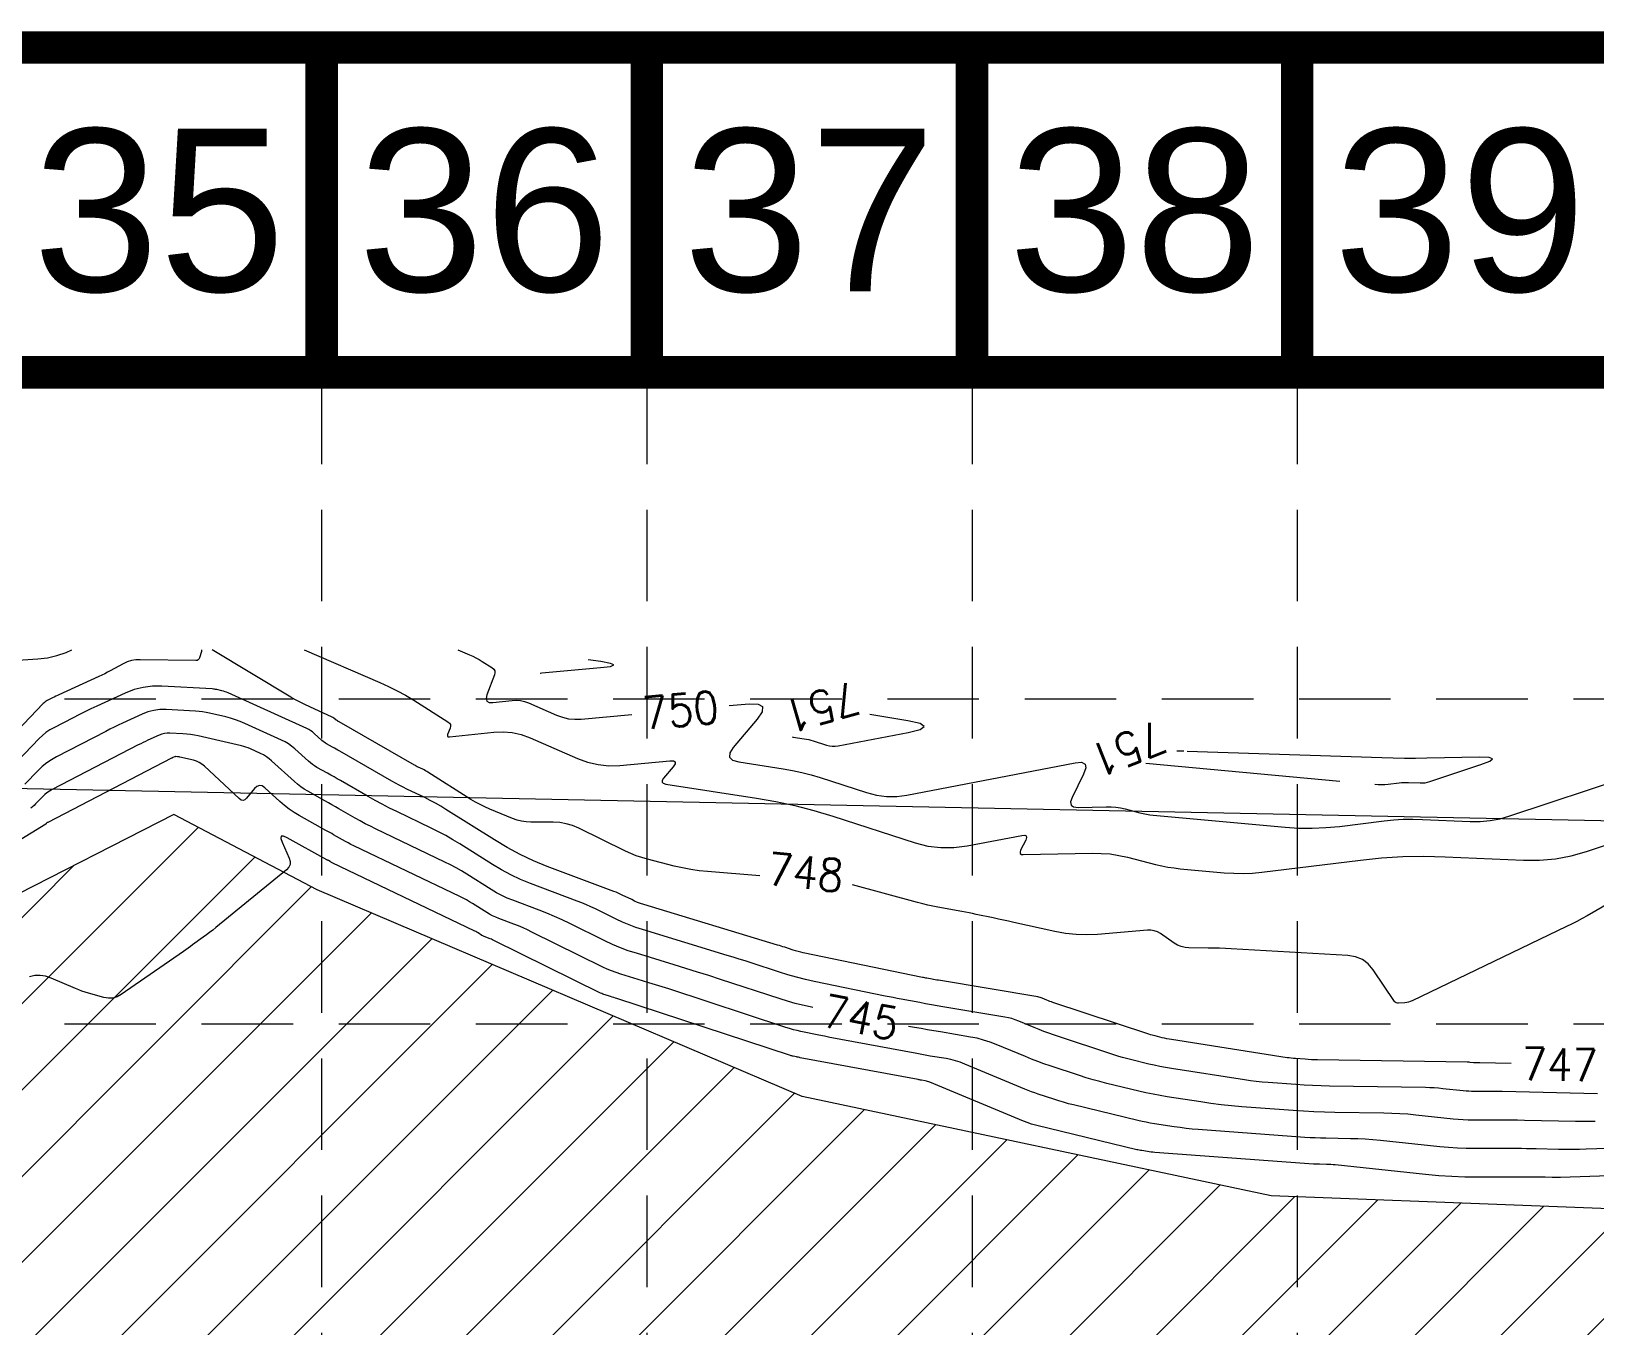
# Model space of a CAD drawing. Header units: feet. Extents: x 46644 to 49208, y 46045 to 47649.
# Drawn here: x 48050.1 to 48242.4, y 47489.6 to 47648.9 of the extents above; entities that cross this region are included whole.
import ezdxf
from ezdxf.enums import TextEntityAlignment as Align

# ---------------------------------------------------------------- set-up
doc = ezdxf.new("R2010")
doc.units = ezdxf.units.FT
doc.header["$MEASUREMENT"] = 0
doc.linetypes.add('DGN Style 3', pattern=[33.544038, 23.960027, -9.584011])
doc.linetypes.add('HIDDEN', pattern=[0.375, 0.25, -0.125])
doc.layers.add('BASE', color=7, linetype='Continuous')
doc.layers.add('GRID', color=254, linetype='HIDDEN')
for name, color, linetype, lineweight in [('EC', 35, 'Continuous', 0), ('Level 9', 1, 'Continuous', 0), ('WATER', 5, 'Continuous', 0)]:
    doc.layers.add(name, color=color, linetype=linetype, lineweight=lineweight)
doc.styles.get("Standard").update_dxf_attribs({"font": 'ARIAL.TTF'})
doc.styles.add('Style-STANDARD', font='STANDARD.shx')

msp = doc.modelspace()

# ---------------------------------------------------------------- hatches: boundary and pattern name
at = {"layer": 'WATER', "linetype": 'Continuous', "lineweight": 0}
h = msp.add_hatch(dxfattribs=at)
h.set_pattern_fill('ANSI31', color=5, scale=60, style=0)
h.paths.add_polyline_path([(48143.43, 47409.28), (48181.08, 47440.56), (48224.61, 47475.76), (48272.04, 47495.31), (48266.66, 47503.13), (48202.6, 47505.58), (48144.9, 47517.8), (48085.23, 47543.22), (48067.63, 47552.5), (48046.6, 47541.75), (48033.89, 47518.29), (48016.77, 47449.85), (48015.79, 47410.26), (48025.08, 47400.97), (48083.28, 47401.46), (48136.09, 47406.34)])

# ---------------------------------------------------------------- linework, layer by layer
at = {"layer": 'BASE', "const_width": 4}
for points in [[(46645.8, 46046.85), (49205.8, 46046.85), (49205.8, 47646.85), (46645.8, 47646.85)], [(46685.72, 46086.84), (49165.91, 46086.77), (49165.86, 47606.87), (46686.22, 47606.92)]]:
    msp.add_lwpolyline(points, close=True, dxfattribs=at)
for points in [[(48085.8, 47606.85), (48085.8, 47646.85)], [(48125.8, 47606.85), (48125.8, 47646.85)], [(48165.8, 47606.85), (48165.8, 47646.85)], [(48205.8, 47606.85), (48205.8, 47646.85)]]:
    msp.add_lwpolyline(points, dxfattribs=at)
at = {"layer": 'EC', "color": 35, "linetype": 'DGN Style 3', "lineweight": 0}
for p, q in [((48052.08, 47571.77), (48053.24, 47572.04)), ((48053.24, 47572.04), (48054.38, 47572.43)), ((48054.38, 47572.43), (48055.06, 47572.75)), ((48071.01, 47572.53), (48070.78, 47571.75)), ((48071.04, 47572.64), (48071.01, 47572.53)), ((48071.04, 47572.75), (48071.04, 47572.64)), ((48082.02, 47566.94), (48072.35, 47572.75)), ((48083.64, 47572.75), (48092.95, 47568.73)), ((48102.57, 47572.75), (48103.99, 47572.13)), ((48103.99, 47572.13), (48104.39, 47571.95)), ((48042.87, 47571.11), (48050.87, 47571.63)), ((48050.87, 47571.63), (48052.08, 47571.77)), ((48059.79, 47570.17), (48059.45, 47569.99)), ((48061.39, 47571.03), (48059.79, 47570.17)), ((48061.89, 47571.26), (48061.39, 47571.03)), ((48062.4, 47571.42), (48061.89, 47571.26)), ((48062.93, 47571.51), (48062.4, 47571.42)), ((48063.48, 47571.53), (48062.93, 47571.51)), ((48070.33, 47571.42), (48063.48, 47571.53)), ((48070.49, 47571.44), (48070.33, 47571.42)), ((48070.62, 47571.5), (48070.49, 47571.44)), ((48070.71, 47571.61), (48070.62, 47571.5)), ((48070.78, 47571.75), (48070.71, 47571.61)), ((48104.39, 47571.95), (48104.78, 47571.76)), ((48104.78, 47571.76), (48105.17, 47571.55)), ((48105.17, 47571.55), (48105.54, 47571.32)), ((48105.54, 47571.32), (48106.75, 47570.56)), ((48106.75, 47570.56), (48106.97, 47570.38)), ((48106.97, 47570.38), (48107.09, 47570.17)), ((48107.09, 47570.17), (48107.12, 47569.93)), ((48112.87, 47569.9), (48120.12, 47570.56)), ((48120.13, 47571.3), (48118.59, 47571.51)), ((48120.12, 47570.56), (48121.34, 47570.71)), ((48121.35, 47571.08), (48120.13, 47571.3)), ((48121.34, 47570.71), (48121.75, 47570.89)), ((48121.75, 47570.89), (48121.35, 47571.08)), ((48058.41, 47569.48), (48053.49, 47567.23)), ((48058.76, 47569.64), (48058.41, 47569.48)), ((48059.11, 47569.81), (48058.76, 47569.64)), ((48059.45, 47569.99), (48059.11, 47569.81)), ((48064.98, 47568.27), (48063.84, 47568.13)), ((48066.14, 47568.28), (48064.98, 47568.27)), ((48072.34, 47567.93), (48066.14, 47568.28)), ((48092.95, 47568.73), (48094.02, 47568.25)), ((48094.02, 47568.25), (48095.07, 47567.72)), ((48107.06, 47569.66), (48106.13, 47567.2)), ((48107.12, 47569.93), (48107.06, 47569.66)), ((48112.68, 47569.89), (48112.7, 47569.89)), ((48112.7, 47569.89), (48112.87, 47569.9)), ((48051.66, 47566.24), (48051.55, 47566.13)), ((48051.78, 47566.34), (48051.66, 47566.24)), ((48051.91, 47566.43), (48051.78, 47566.34)), ((48052.04, 47566.5), (48051.91, 47566.43)), ((48052.69, 47566.84), (48052.04, 47566.5)), ((48052.89, 47566.94), (48052.69, 47566.84)), ((48053.09, 47567.04), (48052.89, 47566.94)), ((48053.29, 47567.13), (48053.09, 47567.04)), ((48053.49, 47567.23), (48053.29, 47567.13)), ((48061.65, 47567.43), (48058.15, 47565.82)), ((48062.74, 47567.85), (48061.65, 47567.43)), ((48063.84, 47568.13), (48062.74, 47567.85)), ((48072.48, 47567.92), (48072.34, 47567.93)), ((48072.62, 47567.91), (48072.48, 47567.92)), ((48072.76, 47567.88), (48072.62, 47567.91)), ((48072.9, 47567.85), (48072.76, 47567.88)), ((48073.54, 47567.71), (48072.9, 47567.85)), ((48073.73, 47567.66), (48073.54, 47567.71)), ((48073.92, 47567.6), (48073.73, 47567.66)), ((48074.11, 47567.53), (48073.92, 47567.6)), ((48074.29, 47567.45), (48074.11, 47567.53)), ((48083.99, 47563.06), (48074.29, 47567.45)), ((48082.58, 47566.61), (48082.02, 47566.94)), ((48083.16, 47566.3), (48082.58, 47566.61)), ((48083.74, 47566.01), (48083.16, 47566.3)), ((48095.07, 47567.72), (48096.11, 47567.15)), ((48096.11, 47567.15), (48097.12, 47566.54)), ((48097.12, 47566.54), (48101.34, 47563.9)), ((48106.13, 47567.2), (48106.03, 47566.75)), ((48106.03, 47566.75), (48106.11, 47566.44)), ((48106.11, 47566.44), (48106.39, 47566.28)), ((48106.39, 47566.28), (48106.85, 47566.27)), ((48106.85, 47566.27), (48109.25, 47566.53)), ((48109.25, 47566.53), (48109.76, 47566.55)), ((48109.76, 47566.55), (48110.26, 47566.51)), ((48110.26, 47566.51), (48110.75, 47566.4)), ((48110.75, 47566.4), (48111.23, 47566.22)), ((48111.23, 47566.22), (48114.67, 47564.72)), ((48051.55, 47566.13), (48045.32, 47559.62)), ((48055.22, 47564.39), (48052.85, 47563.17)), ((48055.94, 47564.76), (48055.22, 47564.39)), ((48056.68, 47565.13), (48055.94, 47564.76)), ((48057.41, 47565.48), (48056.68, 47565.13)), ((48058.15, 47565.82), (48057.41, 47565.48)), ((48063.71, 47564.83), (48061.29, 47563.72)), ((48064.42, 47565.11), (48063.71, 47564.83)), ((48065.15, 47565.29), (48064.42, 47565.11)), ((48065.9, 47565.39), (48065.15, 47565.29)), ((48066.67, 47565.39), (48065.9, 47565.39)), ((48070.28, 47565.19), (48066.67, 47565.39)), ((48070.72, 47565.16), (48070.28, 47565.19)), ((48071.15, 47565.1), (48070.72, 47565.16)), ((48071.58, 47565.03), (48071.15, 47565.1)), ((48072.01, 47564.95), (48071.58, 47565.03)), ((48074, 47564.49), (48072.01, 47564.95)), ((48074.6, 47564.33), (48074, 47564.49)), ((48075.19, 47564.15), (48074.6, 47564.33)), ((48084.33, 47565.73), (48083.74, 47566.01)), ((48087.11, 47564.47), (48084.33, 47565.73)), ((48087.16, 47564.44), (48087.11, 47564.47)), ((48087.21, 47564.42), (48087.16, 47564.44)), ((48087.25, 47564.38), (48087.21, 47564.42)), ((48087.3, 47564.35), (48087.25, 47564.38)), ((48087.49, 47564.17), (48087.3, 47564.35)), ((48114.67, 47564.72), (48115.41, 47564.45)), ((48115.41, 47564.45), (48116.17, 47564.27)), ((48117.74, 47564.22), (48123.97, 47564.79)), ((48135.92, 47565.88), (48138.37, 47566.1)), ((48138.37, 47566.1), (48139.48, 47566.08)), ((48139.97, 47565.14), (48139.36, 47564.22)), ((48139.48, 47566.08), (48140.01, 47565.76)), ((48140.01, 47565.76), (48139.97, 47565.14)), ((48157.91, 47564.02), (48153.25, 47564.79)), ((48051.89, 47562.57), (48051.46, 47562.21)), ((48052.36, 47562.89), (48051.89, 47562.57)), ((48052.85, 47563.17), (48052.36, 47562.89)), ((48059.24, 47562.72), (48053.18, 47559.58)), ((48059.74, 47562.98), (48059.24, 47562.72)), ((48060.26, 47563.23), (48059.74, 47562.98)), ((48060.77, 47563.48), (48060.26, 47563.23)), ((48061.29, 47563.72), (48060.77, 47563.48)), ((48066.14, 47562.38), (48065.83, 47562.26)), ((48066.46, 47562.46), (48066.14, 47562.38)), ((48066.79, 47562.51), (48066.46, 47562.46)), ((48067.13, 47562.51), (48066.79, 47562.51)), ((48068.71, 47562.42), (48067.13, 47562.51)), ((48069.2, 47562.38), (48068.71, 47562.42)), ((48069.68, 47562.32), (48069.2, 47562.38)), ((48075.78, 47563.93), (48075.19, 47564.15)), ((48076.35, 47563.69), (48075.78, 47563.93)), ((48080.87, 47561.64), (48076.35, 47563.69)), ((48084.23, 47562.93), (48083.99, 47563.06)), ((48084.46, 47562.79), (48084.23, 47562.93)), ((48084.68, 47562.64), (48084.46, 47562.79)), ((48084.89, 47562.46), (48084.68, 47562.64)), ((48085.83, 47561.61), (48084.89, 47562.46)), ((48087.52, 47564.15), (48087.49, 47564.17)), ((48087.54, 47564.13), (48087.52, 47564.15)), ((48087.57, 47564.11), (48087.54, 47564.13)), ((48087.61, 47564.09), (48087.57, 47564.11)), ((48087.75, 47564.01), (48087.61, 47564.09)), ((48087.8, 47563.98), (48087.75, 47564.01)), ((48087.84, 47563.95), (48087.8, 47563.98)), ((48087.89, 47563.93), (48087.84, 47563.95)), ((48087.94, 47563.9), (48087.89, 47563.93)), ((48097.21, 47558.56), (48087.94, 47563.9)), ((48101.6, 47563.13), (48101.3, 47562.33)), ((48101.34, 47563.9), (48101.53, 47563.74)), ((48101.53, 47563.74), (48101.63, 47563.57)), ((48101.54, 47562.03), (48106.97, 47562.61)), ((48101.65, 47563.36), (48101.6, 47563.13)), ((48101.63, 47563.57), (48101.65, 47563.36)), ((48106.97, 47562.61), (48108.12, 47562.66)), ((48108.12, 47562.66), (48109.25, 47562.56)), ((48109.25, 47562.56), (48110.36, 47562.32)), ((48116.17, 47564.27), (48116.95, 47564.2)), ((48116.95, 47564.2), (48117.74, 47564.22)), ((48139.36, 47564.22), (48136.44, 47560.74)), ((48149.33, 47560.92), (48157.93, 47562.58)), ((48159.42, 47563.68), (48157.91, 47564.02)), ((48157.93, 47562.58), (48159.43, 47562.96)), ((48159.92, 47563.32), (48159.42, 47563.68)), ((48159.43, 47562.96), (48159.92, 47563.32)), ((48051.05, 47561.82), (48047.41, 47558.02)), ((48051.46, 47562.21), (48051.05, 47561.82)), ((48063.25, 47561.04), (48052.64, 47555.55)), ((48063.54, 47561.19), (48063.25, 47561.04)), ((48063.83, 47561.34), (48063.54, 47561.19)), ((48064.13, 47561.48), (48063.83, 47561.34)), ((48064.43, 47561.62), (48064.13, 47561.48)), ((48065.83, 47562.26), (48064.43, 47561.62)), ((48070.16, 47562.25), (48069.68, 47562.32)), ((48070.63, 47562.15), (48070.16, 47562.25)), ((48075.93, 47560.93), (48070.63, 47562.15)), ((48076.22, 47560.85), (48075.93, 47560.93)), ((48076.49, 47560.77), (48076.22, 47560.85)), ((48076.77, 47560.67), (48076.49, 47560.77)), ((48077.03, 47560.55), (48076.77, 47560.67)), ((48078.28, 47559.99), (48077.03, 47560.55)), ((48081.3, 47561.42), (48080.87, 47561.64)), ((48081.72, 47561.17), (48081.3, 47561.42)), ((48082.11, 47560.89), (48081.72, 47561.17)), ((48082.49, 47560.58), (48082.11, 47560.89)), ((48084.18, 47559.04), (48082.49, 47560.58)), ((48085.97, 47561.49), (48085.83, 47561.61)), ((48086.11, 47561.38), (48085.97, 47561.49)), ((48086.26, 47561.28), (48086.11, 47561.38)), ((48086.41, 47561.19), (48086.26, 47561.28)), ((48087.14, 47560.78), (48086.41, 47561.19)), ((48087.36, 47560.66), (48087.14, 47560.78)), ((48087.58, 47560.53), (48087.36, 47560.66)), ((48087.81, 47560.41), (48087.58, 47560.53)), ((48101.3, 47562.33), (48101.27, 47562.18)), ((48101.27, 47562.18), (48101.29, 47562.08)), ((48101.29, 47562.08), (48101.38, 47562.03)), ((48101.38, 47562.03), (48101.54, 47562.03)), ((48110.36, 47562.32), (48111.45, 47561.92)), ((48111.45, 47561.92), (48117.26, 47559.38)), ((48136.44, 47560.74), (48136.01, 47560.07)), ((48143.68, 47562.05), (48143.82, 47562.01)), ((48143.82, 47562.01), (48145.14, 47561.81)), ((48145.14, 47561.81), (48145.43, 47561.76)), ((48145.43, 47561.76), (48145.71, 47561.7)), ((48145.71, 47561.7), (48145.98, 47561.63)), ((48145.98, 47561.63), (48146.26, 47561.54)), ((48146.26, 47561.54), (48147.9, 47561.01)), ((48147.9, 47561.01), (48148.26, 47560.92)), ((48148.26, 47560.92), (48148.61, 47560.88)), ((48148.61, 47560.88), (48148.97, 47560.88)), ((48148.97, 47560.88), (48149.33, 47560.92)), ((48051.98, 47558.83), (48051.43, 47558.39)), ((48052.56, 47559.23), (48051.98, 47558.83)), ((48067.33, 47559.41), (48052.1, 47551.52)), ((48053.18, 47559.58), (48052.56, 47559.23)), ((48067.37, 47559.43), (48067.33, 47559.41)), ((48067.41, 47559.45), (48067.37, 47559.43)), ((48067.45, 47559.47), (48067.41, 47559.45)), ((48067.5, 47559.49), (48067.45, 47559.47)), ((48067.69, 47559.58), (48067.5, 47559.49)), ((48067.73, 47559.59), (48067.69, 47559.58)), ((48067.77, 47559.6), (48067.73, 47559.59)), ((48067.82, 47559.61), (48067.77, 47559.6)), ((48067.87, 47559.61), (48067.82, 47559.61)), ((48068.08, 47559.6), (48067.87, 47559.61)), ((48068.15, 47559.59), (48068.08, 47559.6)), ((48068.22, 47559.58), (48068.15, 47559.59)), ((48068.28, 47559.57), (48068.22, 47559.58)), ((48068.35, 47559.56), (48068.28, 47559.57)), ((48070.02, 47559.17), (48068.35, 47559.56)), ((48070.39, 47559.06), (48070.02, 47559.17)), ((48070.74, 47558.9), (48070.39, 47559.06)), ((48071.07, 47558.7), (48070.74, 47558.9)), ((48071.37, 47558.45), (48071.07, 47558.7)), ((48078.65, 47559.81), (48078.28, 47559.99)), ((48079, 47559.59), (48078.65, 47559.81)), ((48079.33, 47559.35), (48079, 47559.59)), ((48079.65, 47559.08), (48079.33, 47559.35)), ((48082.44, 47556.54), (48079.65, 47559.08)), ((48084.42, 47558.83), (48084.18, 47559.04)), ((48084.67, 47558.64), (48084.42, 47558.83)), ((48084.94, 47558.46), (48084.67, 47558.64)), ((48088.03, 47560.28), (48087.81, 47560.41)), ((48094.44, 47556.59), (48088.03, 47560.28)), ((48097.33, 47558.5), (48097.21, 47558.56)), ((48117.26, 47559.38), (48118.52, 47558.91)), ((48118.52, 47558.91), (48119.81, 47558.62)), ((48119.81, 47558.62), (48121.12, 47558.49)), ((48121.12, 47558.49), (48122.46, 47558.53)), ((48122.46, 47558.53), (48128.63, 47559.09)), ((48128.63, 47559.09), (48129.07, 47559.09)), ((48129.27, 47558.71), (48129.03, 47558.34)), ((48129.07, 47559.09), (48129.28, 47558.96)), ((48129.28, 47558.96), (48129.27, 47558.71)), ((48136.01, 47560.07), (48135.98, 47559.55)), ((48135.98, 47559.55), (48136.35, 47559.17)), ((48136.35, 47559.17), (48137.11, 47558.95)), ((48137.11, 47558.95), (48142.55, 47558.11)), ((48157.8, 47554.88), (48178.47, 47558.86)), ((48178.47, 47558.86), (48179.27, 47558.91)), ((48179.27, 47558.91), (48179.71, 47558.7)), ((48179.71, 47558.7), (48179.8, 47558.21)), ((48187.18, 47558.79), (48215.36, 47556.2)), ((48191.84, 47560.26), (48191.01, 47560.29)), ((48216.21, 47559.44), (48191.84, 47560.26)), ((48217.59, 47559.4), (48216.21, 47559.44)), ((48218.98, 47559.38), (48217.59, 47559.4)), ((48220.37, 47559.38), (48218.98, 47559.38)), ((48221.76, 47559.41), (48220.37, 47559.38)), ((48228.24, 47559.54), (48221.76, 47559.41)), ((48222.12, 47556.54), (48228.4, 47558.63)), ((48229.41, 47559.51), (48228.24, 47559.54)), ((48228.4, 47558.63), (48229.49, 47559.06)), ((48229.83, 47559.35), (48229.41, 47559.51)), ((48229.49, 47559.06), (48229.83, 47559.35)), ((48231.96, 47552.31), (48252.47, 47559.15)), ((48050.92, 47557.89), (48049.3, 47556.2)), ((48051.43, 47558.39), (48050.92, 47557.89)), ((48075.67, 47554.44), (48071.37, 47558.45)), ((48085.21, 47558.29), (48084.94, 47558.46)), ((48086.52, 47557.56), (48085.21, 47558.29)), ((48086.92, 47557.34), (48086.52, 47557.56)), ((48087.32, 47557.11), (48086.92, 47557.34)), ((48087.72, 47556.89), (48087.32, 47557.11)), ((48088.12, 47556.66), (48087.72, 47556.89)), ((48091.51, 47554.7), (48088.12, 47556.66)), ((48097.44, 47558.43), (48097.33, 47558.5)), ((48097.56, 47558.37), (48097.44, 47558.43)), ((48097.68, 47558.32), (48097.56, 47558.37)), ((48098.23, 47558.05), (48097.68, 47558.32)), ((48098.4, 47557.97), (48098.23, 47558.05)), ((48098.56, 47557.88), (48098.4, 47557.97)), ((48098.72, 47557.79), (48098.56, 47557.88)), ((48098.88, 47557.69), (48098.72, 47557.79)), ((48104.17, 47554.35), (48098.88, 47557.69)), ((48127.69, 47556.68), (48127.68, 47556.48)), ((48127.86, 47556.95), (48127.69, 47556.68)), ((48129.03, 47558.34), (48127.86, 47556.95)), ((48142.55, 47558.11), (48143.71, 47557.9)), ((48143.71, 47557.9), (48144.86, 47557.66)), ((48144.86, 47557.66), (48146, 47557.36)), ((48146, 47557.36), (48147.13, 47557.02)), ((48147.13, 47557.02), (48152.83, 47555.18)), ((48179.53, 47557.46), (48178.1, 47554.57)), ((48179.8, 47558.21), (48179.53, 47557.46)), ((48051.73, 47554.93), (48051.46, 47554.67)), ((48052.01, 47555.16), (48051.73, 47554.93)), ((48052.32, 47555.37), (48052.01, 47555.16)), ((48052.64, 47555.55), (48052.32, 47555.37)), ((48077.53, 47555.68), (48076.56, 47554.5)), ((48077.84, 47555.95), (48077.53, 47555.68)), ((48078.15, 47556.06), (48077.84, 47555.95)), ((48078.48, 47556), (48078.15, 47556.06)), ((48078.82, 47555.77), (48078.48, 47556)), ((48080.67, 47554.08), (48078.82, 47555.77)), ((48082.83, 47556.2), (48082.44, 47556.54)), ((48083.24, 47555.89), (48082.83, 47556.2)), ((48083.66, 47555.61), (48083.24, 47555.89)), ((48084.1, 47555.35), (48083.66, 47555.61)), ((48086.2, 47554.18), (48084.1, 47555.35)), ((48092.38, 47554.21), (48091.51, 47554.7)), ((48094.89, 47556.33), (48094.44, 47556.59)), ((48095.35, 47556.08), (48094.89, 47556.33)), ((48095.82, 47555.85), (48095.35, 47556.08)), ((48096.28, 47555.62), (48095.82, 47555.85)), ((48098.48, 47554.56), (48096.28, 47555.62)), ((48127.68, 47556.48), (48127.82, 47556.33)), ((48127.82, 47556.33), (48128.13, 47556.24)), ((48128.13, 47556.24), (48139.28, 47554.51)), ((48152.83, 47555.18), (48154.06, 47554.87)), ((48154.06, 47554.87), (48155.3, 47554.71)), ((48155.3, 47554.71), (48156.54, 47554.71)), ((48156.54, 47554.71), (48157.8, 47554.88)), ((48215.36, 47556.2), (48215.77, 47556.18)), ((48215.77, 47556.18), (48216.18, 47556.17)), ((48216.18, 47556.17), (48216.59, 47556.19)), ((48216.59, 47556.19), (48217, 47556.23)), ((48217, 47556.23), (48218.34, 47556.39)), ((48218.34, 47556.39), (48218.63, 47556.42)), ((48218.63, 47556.42), (48218.91, 47556.44)), ((48218.91, 47556.44), (48219.2, 47556.44)), ((48219.2, 47556.44), (48219.49, 47556.44)), ((48219.49, 47556.44), (48220.93, 47556.37)), ((48220.93, 47556.37), (48221.23, 47556.37)), ((48221.23, 47556.37), (48221.53, 47556.4)), ((48221.53, 47556.4), (48221.83, 47556.46)), ((48221.83, 47556.46), (48222.12, 47556.54)), ((48050.23, 47553.43), (48050.02, 47553.28)), ((48050.43, 47553.6), (48050.23, 47553.43)), ((48050.61, 47553.79), (48050.43, 47553.6)), ((48051.46, 47554.67), (48050.61, 47553.79)), ((48075.91, 47554.27), (48075.67, 47554.44)), ((48076.13, 47554.23), (48075.91, 47554.27)), ((48076.35, 47554.3), (48076.13, 47554.23)), ((48076.56, 47554.5), (48076.35, 47554.3)), ((48081.23, 47553.6), (48080.67, 47554.08)), ((48081.81, 47553.16), (48081.23, 47553.6)), ((48082.41, 47552.75), (48081.81, 47553.16)), ((48086.63, 47553.94), (48086.2, 47554.18)), ((48087.06, 47553.69), (48086.63, 47553.94)), ((48087.49, 47553.45), (48087.06, 47553.69)), ((48087.92, 47553.2), (48087.49, 47553.45)), ((48089.92, 47552.05), (48087.92, 47553.2)), ((48093.26, 47553.74), (48092.38, 47554.21)), ((48094.15, 47553.28), (48093.26, 47553.74)), ((48095.05, 47552.84), (48094.15, 47553.28)), ((48099.26, 47550.82), (48095.05, 47552.84)), ((48099.15, 47554.23), (48098.48, 47554.56)), ((48099.81, 47553.88), (48099.15, 47554.23)), ((48100.45, 47553.51), (48099.81, 47553.88)), ((48101.09, 47553.12), (48100.45, 47553.51)), ((48107.05, 47549.36), (48101.09, 47553.12)), ((48104.72, 47554.02), (48104.17, 47554.35)), ((48105.29, 47553.7), (48104.72, 47554.02)), ((48105.88, 47553.42), (48105.29, 47553.7)), ((48106.47, 47553.16), (48105.88, 47553.42)), ((48109.28, 47552), (48106.47, 47553.16)), ((48139.28, 47554.51), (48141.66, 47554.1)), ((48141.66, 47554.1), (48144.01, 47553.59)), ((48144.01, 47553.59), (48146.35, 47552.99)), ((48146.35, 47552.99), (48148.66, 47552.29)), ((48178.1, 47554.57), (48177.92, 47554.03)), ((48177.92, 47554.03), (48177.99, 47553.65)), ((48177.99, 47553.65), (48178.3, 47553.43)), ((48178.3, 47553.43), (48178.87, 47553.36)), ((48178.87, 47553.36), (48182.32, 47553.43)), ((48182.32, 47553.43), (48182.9, 47553.43)), ((48182.9, 47553.43), (48183.48, 47553.38)), ((48183.48, 47553.38), (48184.05, 47553.29)), ((48184.05, 47553.29), (48184.62, 47553.17)), ((48184.62, 47553.17), (48186.46, 47552.7)), ((48051.86, 47551.31), (48044.72, 47546.93)), ((48051.87, 47551.33), (48051.86, 47551.31)), ((48051.89, 47551.34), (48051.87, 47551.33)), ((48051.91, 47551.36), (48051.89, 47551.34)), ((48051.93, 47551.37), (48051.91, 47551.36)), ((48052, 47551.45), (48051.93, 47551.37)), ((48052.02, 47551.47), (48052, 47551.45)), ((48052.05, 47551.49), (48052.02, 47551.47)), ((48052.07, 47551.51), (48052.05, 47551.49)), ((48052.1, 47551.52), (48052.07, 47551.51)), ((48083.05, 47552.37), (48082.41, 47552.75)), ((48086.32, 47550.54), (48083.05, 47552.37)), ((48090.54, 47551.7), (48089.92, 47552.05)), ((48091.16, 47551.36), (48090.54, 47551.7)), ((48091.79, 47551.04), (48091.16, 47551.36)), ((48092.43, 47550.73), (48091.79, 47551.04)), ((48109.83, 47551.8), (48109.28, 47552)), ((48110.38, 47551.66), (48109.83, 47551.8)), ((48110.95, 47551.58), (48110.38, 47551.66)), ((48111.53, 47551.55), (48110.95, 47551.58)), ((48114.26, 47551.54), (48111.53, 47551.55)), ((48115.08, 47551.49), (48114.26, 47551.54)), ((48115.89, 47551.35), (48115.08, 47551.49)), ((48116.67, 47551.12), (48115.89, 47551.35)), ((48117.43, 47550.8), (48116.67, 47551.12)), ((48148.66, 47552.29), (48158.8, 47549.01)), ((48186.46, 47552.7), (48186.86, 47552.6)), ((48186.86, 47552.6), (48187.26, 47552.53)), ((48187.26, 47552.53), (48187.66, 47552.46)), ((48187.66, 47552.46), (48188.07, 47552.42)), ((48188.07, 47552.42), (48204.3, 47550.93)), ((48204.3, 47550.93), (48205.98, 47550.82)), ((48207.66, 47550.8), (48209.34, 47550.87)), ((48209.34, 47550.87), (48211.02, 47551.03)), ((48211.02, 47551.03), (48216.5, 47551.71)), ((48216.5, 47551.71), (48217.67, 47551.82)), ((48217.67, 47551.82), (48218.85, 47551.9)), ((48218.85, 47551.9), (48220.03, 47551.92)), ((48220.03, 47551.92), (48221.21, 47551.89)), ((48221.21, 47551.89), (48227.06, 47551.63)), ((48227.06, 47551.63), (48228.31, 47551.63)), ((48228.31, 47551.63), (48229.54, 47551.74)), ((48229.54, 47551.74), (48230.76, 47551.97)), ((48230.76, 47551.97), (48231.96, 47552.31)), ((48080.84, 47549.81), (48080.79, 47549.55)), ((48080.79, 47549.55), (48080.95, 47549.07)), ((48081.1, 47549.83), (48080.84, 47549.81)), ((48080.95, 47549.07), (48081.81, 47547.12)), ((48081.56, 47549.63), (48081.1, 47549.83)), ((48086.45, 47546.91), (48081.56, 47549.63)), ((48086.56, 47550.41), (48086.32, 47550.54)), ((48086.8, 47550.27), (48086.56, 47550.41)), ((48087.04, 47550.14), (48086.8, 47550.27)), ((48087.27, 47550), (48087.04, 47550.14)), ((48088.38, 47549.37), (48087.27, 47550)), ((48088.72, 47549.18), (48088.38, 47549.37)), ((48089.06, 47548.99), (48088.72, 47549.18)), ((48089.41, 47548.81), (48089.06, 47548.99)), ((48100.97, 47546.64), (48092.43, 47550.73)), ((48100.17, 47550.37), (48099.26, 47550.82)), ((48101.06, 47549.9), (48100.17, 47550.37)), ((48101.94, 47549.39), (48101.06, 47549.9)), ((48102.8, 47548.86), (48101.94, 47549.39)), ((48108.61, 47548.42), (48107.05, 47549.36)), ((48123.17, 47547.98), (48117.43, 47550.8)), ((48158.8, 47549.01), (48160.38, 47548.61)), ((48165.2, 47548.62), (48171.94, 47549.92)), ((48172.4, 47549.32), (48171.78, 47548.08)), ((48171.94, 47549.92), (48172.28, 47549.95)), ((48172.28, 47549.95), (48172.48, 47549.85)), ((48172.51, 47549.64), (48172.4, 47549.32)), ((48172.48, 47549.85), (48172.51, 47549.64)), ((48205.98, 47550.82), (48207.66, 47550.8)), ((48241.39, 47547.95), (48249.13, 47550.53)), ((48081.81, 47547.12), (48081.93, 47546.72)), ((48089.76, 47548.64), (48089.41, 47548.81)), ((48102.81, 47542.39), (48089.76, 47548.64)), ((48106.81, 47546.33), (48102.8, 47548.86)), ((48110.22, 47547.57), (48108.61, 47548.42)), ((48111.87, 47546.8), (48110.22, 47547.57)), ((48123.83, 47547.67), (48123.17, 47547.98)), ((48124.5, 47547.41), (48123.83, 47547.67)), ((48125.19, 47547.18), (48124.5, 47547.41)), ((48125.88, 47546.98), (48125.19, 47547.18)), ((48160.38, 47548.61), (48161.97, 47548.41)), ((48161.97, 47548.41), (48163.58, 47548.41)), ((48163.58, 47548.41), (48165.2, 47548.62)), ((48171.78, 47548.08), (48171.71, 47547.84)), ((48171.71, 47547.84), (48171.73, 47547.68)), ((48171.73, 47547.68), (48171.87, 47547.58)), ((48171.87, 47547.58), (48172.11, 47547.55)), ((48172.11, 47547.55), (48180.61, 47547.73)), ((48180.61, 47547.73), (48181.7, 47547.71)), ((48181.7, 47547.71), (48182.78, 47547.63)), ((48182.78, 47547.63), (48183.86, 47547.46)), ((48183.86, 47547.46), (48184.92, 47547.23)), ((48184.92, 47547.23), (48188.39, 47546.34)), ((48213.58, 47546.89), (48216.18, 47547.15)), ((48216.18, 47547.15), (48218.78, 47547.31)), ((48218.78, 47547.31), (48221.39, 47547.35)), ((48221.39, 47547.35), (48224, 47547.29)), ((48224, 47547.29), (48233.63, 47546.86)), ((48235.61, 47546.87), (48237.56, 47547.05)), ((48237.56, 47547.05), (48239.49, 47547.41)), ((48239.49, 47547.41), (48241.39, 47547.95)), ((48081.47, 47545.7), (48072.78, 47538.57)), ((48081.76, 47546.01), (48081.47, 47545.7)), ((48081.91, 47546.35), (48081.76, 47546.01)), ((48081.93, 47546.72), (48081.91, 47546.35)), ((48086.49, 47546.88), (48086.45, 47546.91)), ((48086.54, 47546.86), (48086.49, 47546.88)), ((48086.58, 47546.83), (48086.54, 47546.86)), ((48086.63, 47546.81), (48086.58, 47546.83)), ((48086.83, 47546.69), (48086.63, 47546.81)), ((48086.9, 47546.65), (48086.83, 47546.69)), ((48086.96, 47546.62), (48086.9, 47546.65)), ((48087.02, 47546.58), (48086.96, 47546.62)), ((48087.09, 47546.55), (48087.02, 47546.58)), ((48104.66, 47538.13), (48087.09, 47546.55)), ((48101.65, 47546.3), (48100.97, 47546.64)), ((48102.33, 47545.94), (48101.65, 47546.3)), ((48102.99, 47545.56), (48102.33, 47545.94)), ((48103.64, 47545.16), (48102.99, 47545.56)), ((48106.67, 47543.25), (48103.64, 47545.16)), ((48107.93, 47545.66), (48106.81, 47546.33)), ((48109.09, 47545.05), (48107.93, 47545.66)), ((48113.56, 47546.11), (48111.87, 47546.8)), ((48121.75, 47543.03), (48113.56, 47546.11)), ((48129.17, 47546.14), (48125.88, 47546.98)), ((48130.18, 47545.91), (48129.17, 47546.14)), ((48131.2, 47545.72), (48130.18, 47545.91)), ((48132.22, 47545.57), (48131.2, 47545.72)), ((48133.25, 47545.47), (48132.22, 47545.57)), ((48139.69, 47544.95), (48133.25, 47545.47)), ((48188.39, 47546.34), (48189.14, 47546.17)), ((48189.14, 47546.17), (48189.89, 47546.02)), ((48189.89, 47546.02), (48190.65, 47545.91)), ((48190.65, 47545.91), (48191.41, 47545.82)), ((48191.41, 47545.82), (48196.83, 47545.32)), ((48196.83, 47545.32), (48197.99, 47545.25)), ((48197.99, 47545.25), (48199.15, 47545.23)), ((48199.15, 47545.23), (48200.31, 47545.28)), ((48200.31, 47545.28), (48201.47, 47545.39)), ((48201.47, 47545.39), (48213.58, 47546.89)), ((48233.63, 47546.86), (48235.61, 47546.87)), ((48107.3, 47542.87), (48106.67, 47543.25)), ((48110.28, 47544.49), (48109.09, 47545.05)), ((48111.49, 47544), (48110.28, 47544.49)), ((48117.23, 47541.84), (48111.49, 47544)), ((48159.11, 47541.66), (48151.11, 47543.82)), ((48103.21, 47542.19), (48102.81, 47542.39)), ((48103.6, 47541.98), (48103.21, 47542.19)), ((48103.98, 47541.76), (48103.6, 47541.98)), ((48104.36, 47541.53), (48103.98, 47541.76)), ((48106.1, 47540.43), (48104.36, 47541.53)), ((48107.95, 47542.52), (48107.3, 47542.87)), ((48108.62, 47542.21), (48107.95, 47542.52)), ((48109.31, 47541.93), (48108.62, 47542.21)), ((48112.55, 47540.71), (48109.31, 47541.93)), ((48117.8, 47541.62), (48117.23, 47541.84)), ((48118.36, 47541.38), (48117.8, 47541.62)), ((48118.92, 47541.13), (48118.36, 47541.38)), ((48122.01, 47542.93), (48121.75, 47543.03)), ((48122.26, 47542.82), (48122.01, 47542.93)), ((48122.52, 47542.7), (48122.26, 47542.82)), ((48122.77, 47542.58), (48122.52, 47542.7)), ((48123.94, 47542.01), (48122.77, 47542.58)), ((48124.3, 47541.84), (48123.94, 47542.01)), ((48124.67, 47541.68), (48124.3, 47541.84)), ((48125.04, 47541.54), (48124.67, 47541.68)), ((48125.42, 47541.42), (48125.04, 47541.54)), ((48141.88, 47536.43), (48125.42, 47541.42)), ((48159.73, 47541.5), (48159.11, 47541.66)), ((48160.35, 47541.35), (48159.73, 47541.5)), ((48160.98, 47541.22), (48160.35, 47541.35)), ((48161.6, 47541.09), (48160.98, 47541.22)), ((48244.36, 47541.72), (48241.46, 47540.03)), ((48106.46, 47540.22), (48106.1, 47540.43)), ((48106.83, 47540.02), (48106.46, 47540.22)), ((48107.21, 47539.84), (48106.83, 47540.02)), ((48107.6, 47539.68), (48107.21, 47539.84)), ((48109.45, 47538.99), (48107.6, 47539.68)), ((48113.51, 47540.34), (48112.55, 47540.71)), ((48114.46, 47539.94), (48113.51, 47540.34)), ((48115.4, 47539.51), (48114.46, 47539.94)), ((48116.33, 47539.07), (48115.4, 47539.51)), ((48119.47, 47540.87), (48118.92, 47541.13)), ((48122.02, 47539.61), (48119.47, 47540.87)), ((48122.81, 47539.24), (48122.02, 47539.61)), ((48164.55, 47540.55), (48161.6, 47541.09)), ((48164.99, 47540.47), (48164.55, 47540.55)), ((48165.44, 47540.38), (48164.99, 47540.47)), ((48165.88, 47540.29), (48165.44, 47540.38)), ((48166.33, 47540.2), (48165.88, 47540.29)), ((48168.4, 47539.76), (48166.33, 47540.2)), ((48169.04, 47539.62), (48168.4, 47539.76)), ((48169.67, 47539.48), (48169.04, 47539.62)), ((48170.3, 47539.35), (48169.67, 47539.48)), ((48170.94, 47539.21), (48170.3, 47539.35)), ((48240.2, 47539.33), (48239.56, 47539)), ((48240.84, 47539.68), (48240.2, 47539.33)), ((48241.46, 47540.03), (48240.84, 47539.68)), ((48071.23, 47537.38), (48069.93, 47536.44)), ((48071.62, 47537.67), (48071.23, 47537.38)), ((48072.01, 47537.96), (48071.62, 47537.67)), ((48072.4, 47538.27), (48072.01, 47537.96)), ((48072.78, 47538.57), (48072.4, 47538.27)), ((48104.76, 47538.08), (48104.66, 47538.13)), ((48104.87, 47538.03), (48104.76, 47538.08)), ((48104.97, 47537.97), (48104.87, 47538.03)), ((48105.06, 47537.91), (48104.97, 47537.97)), ((48105.52, 47537.62), (48105.06, 47537.91)), ((48105.61, 47537.57), (48105.52, 47537.62)), ((48105.71, 47537.52), (48105.61, 47537.57)), ((48105.81, 47537.47), (48105.71, 47537.52)), ((48105.91, 47537.43), (48105.81, 47537.47)), ((48106.39, 47537.25), (48105.91, 47537.43)), ((48110.01, 47538.77), (48109.45, 47538.99)), ((48110.57, 47538.53), (48110.01, 47538.77)), ((48111.12, 47538.29), (48110.57, 47538.53)), ((48111.66, 47538.02), (48111.12, 47538.29)), ((48120.38, 47533.72), (48111.66, 47538.02)), ((48120.65, 47536.94), (48116.33, 47539.07)), ((48123.61, 47538.9), (48122.81, 47539.24)), ((48124.43, 47538.6), (48123.61, 47538.9)), ((48125.25, 47538.33), (48124.43, 47538.6)), ((48135.68, 47535.16), (48125.25, 47538.33)), ((48176, 47538.08), (48170.94, 47539.21)), ((48177.29, 47537.85), (48176, 47538.08)), ((48178.6, 47537.71), (48177.29, 47537.85)), ((48179.9, 47537.67), (48178.6, 47537.71)), ((48181.22, 47537.74), (48179.9, 47537.67)), ((48187.37, 47538.26), (48181.22, 47537.74)), ((48187.8, 47538.27), (48187.37, 47538.26)), ((48188.21, 47538.19), (48187.8, 47538.27)), ((48188.6, 47538.05), (48188.21, 47538.19)), ((48188.97, 47537.84), (48188.6, 47538.05)), ((48190.67, 47536.67), (48188.97, 47537.84)), ((48238.92, 47538.69), (48219.93, 47529.57)), ((48239.56, 47539), (48238.92, 47538.69)), ((48068.81, 47535.65), (48061.15, 47530.34)), ((48069.1, 47535.85), (48068.81, 47535.65)), ((48069.38, 47536.05), (48069.1, 47535.85)), ((48069.65, 47536.24), (48069.38, 47536.05)), ((48069.93, 47536.44), (48069.65, 47536.24)), ((48106.54, 47537.19), (48106.39, 47537.25)), ((48106.68, 47537.13), (48106.54, 47537.19)), ((48106.82, 47537.06), (48106.68, 47537.13)), ((48106.97, 47537), (48106.82, 47537.06)), ((48120.11, 47530.51), (48106.97, 47537)), ((48121.59, 47536.5), (48120.65, 47536.94)), ((48122.55, 47536.09), (48121.59, 47536.5)), ((48123.52, 47535.73), (48122.55, 47536.09)), ((48124.51, 47535.41), (48123.52, 47535.73)), ((48142.1, 47536.36), (48141.88, 47536.43)), ((48142.32, 47536.29), (48142.1, 47536.36)), ((48142.54, 47536.22), (48142.32, 47536.29)), ((48142.76, 47536.15), (48142.54, 47536.22)), ((48143.78, 47535.81), (48142.76, 47536.15)), ((48144.09, 47535.72), (48143.78, 47535.81)), ((48144.41, 47535.63), (48144.09, 47535.72)), ((48144.73, 47535.55), (48144.41, 47535.63)), ((48145.05, 47535.48), (48144.73, 47535.55)), ((48159.71, 47532.45), (48145.05, 47535.48)), ((48191.09, 47536.42), (48190.67, 47536.67)), ((48191.54, 47536.24), (48191.09, 47536.42)), ((48192, 47536.13), (48191.54, 47536.24)), ((48192.49, 47536.09), (48192, 47536.13)), ((48194.83, 47536.06), (48192.49, 47536.09)), ((48195.55, 47536.05), (48194.83, 47536.06)), ((48196.26, 47536.03), (48195.55, 47536.05)), ((48196.98, 47536), (48196.26, 47536.03)), ((48197.69, 47535.96), (48196.98, 47536)), ((48212.04, 47535.14), (48197.69, 47535.96)), ((48120.92, 47533.47), (48120.38, 47533.72)), ((48129.17, 47534), (48124.51, 47535.41)), ((48130.6, 47533.56), (48129.17, 47534)), ((48132.02, 47533.11), (48130.6, 47533.56)), ((48136.43, 47534.94), (48135.68, 47535.16)), ((48137.17, 47534.7), (48136.43, 47534.94)), ((48137.91, 47534.47), (48137.17, 47534.7)), ((48138.65, 47534.23), (48137.91, 47534.47)), ((48142.1, 47533.09), (48138.65, 47534.23)), ((48212.98, 47534.98), (48212.04, 47535.14)), ((48213.82, 47534.64), (48212.98, 47534.98)), ((48214.54, 47534.1), (48213.82, 47534.64)), ((48215.16, 47533.37), (48214.54, 47534.1)), ((48050.52, 47532.66), (48049.85, 47532.52)), ((48051.19, 47532.68), (48050.52, 47532.66)), ((48051.85, 47532.58), (48051.19, 47532.68)), ((48052.51, 47532.37), (48051.85, 47532.58)), ((48055.54, 47531.08), (48052.51, 47532.37)), ((48121.46, 47533.24), (48120.92, 47533.47)), ((48122.02, 47533.03), (48121.46, 47533.24)), ((48122.59, 47532.85), (48122.02, 47533.03)), ((48125.25, 47532.04), (48122.59, 47532.85)), ((48126.06, 47531.79), (48125.25, 47532.04)), ((48126.88, 47531.54), (48126.06, 47531.79)), ((48133.44, 47532.66), (48132.02, 47533.11)), ((48134.86, 47532.2), (48133.44, 47532.66)), ((48142.2, 47529.79), (48134.86, 47532.2)), ((48143.16, 47532.76), (48142.1, 47533.09)), ((48144.23, 47532.46), (48143.16, 47532.76)), ((48145.3, 47532.19), (48144.23, 47532.46)), ((48146.38, 47531.95), (48145.3, 47532.19)), ((48155.11, 47530.15), (48146.38, 47531.95)), ((48159.84, 47532.42), (48159.71, 47532.45)), ((48159.98, 47532.4), (48159.84, 47532.42)), ((48160.12, 47532.37), (48159.98, 47532.4)), ((48160.25, 47532.35), (48160.12, 47532.37)), ((48160.89, 47532.23), (48160.25, 47532.35)), ((48161.08, 47532.19), (48160.89, 47532.23)), ((48161.28, 47532.16), (48161.08, 47532.19)), ((48161.47, 47532.12), (48161.28, 47532.16)), ((48161.67, 47532.09), (48161.47, 47532.12)), ((48173.9, 47530.05), (48161.67, 47532.09)), ((48217.77, 47529.5), (48215.16, 47533.37)), ((48055.93, 47530.92), (48055.54, 47531.08)), ((48056.32, 47530.77), (48055.93, 47530.92)), ((48056.72, 47530.64), (48056.32, 47530.77)), ((48057.12, 47530.52), (48056.72, 47530.64)), ((48059.01, 47529.99), (48057.12, 47530.52)), ((48059.57, 47529.88), (48059.01, 47529.99)), ((48060.12, 47529.91), (48059.57, 47529.88)), ((48060.64, 47530.06), (48060.12, 47529.91)), ((48061.15, 47530.34), (48060.64, 47530.06)), ((48120.25, 47530.45), (48120.11, 47530.51)), ((48120.38, 47530.39), (48120.25, 47530.45)), ((48120.52, 47530.34), (48120.38, 47530.39)), ((48120.66, 47530.29), (48120.52, 47530.34)), ((48121.32, 47530.09), (48120.66, 47530.29)), ((48121.53, 47530.03), (48121.32, 47530.09)), ((48121.73, 47529.96), (48121.53, 47530.03)), ((48121.93, 47529.9), (48121.73, 47529.96)), ((48122.13, 47529.83), (48121.93, 47529.9)), ((48143.46, 47522.84), (48122.13, 47529.83)), ((48127.69, 47531.28), (48126.88, 47531.54)), ((48128.5, 47531.02), (48127.69, 47531.28)), ((48142.9, 47526.29), (48128.5, 47531.02)), ((48143.11, 47529.51), (48142.2, 47529.79)), ((48155.6, 47530.05), (48155.11, 47530.15)), ((48156.1, 47529.96), (48155.6, 47530.05)), ((48156.59, 47529.86), (48156.1, 47529.96)), ((48157.08, 47529.77), (48156.59, 47529.86)), ((48159.39, 47529.34), (48157.08, 47529.77)), ((48174.03, 47530.02), (48173.9, 47530.05)), ((48174.17, 47529.99), (48174.03, 47530.02)), ((48174.3, 47529.94), (48174.17, 47529.99)), ((48174.43, 47529.89), (48174.3, 47529.94)), ((48175.02, 47529.65), (48174.43, 47529.89)), ((48144.03, 47529.25), (48143.11, 47529.51)), ((48144.95, 47529.02), (48144.03, 47529.25)), ((48145.89, 47528.81), (48144.95, 47529.02)), ((48146.23, 47528.74), (48145.89, 47528.81)), ((48160.09, 47529.21), (48159.39, 47529.34)), ((48160.8, 47529.08), (48160.09, 47529.21)), ((48161.51, 47528.96), (48160.8, 47529.08)), ((48162.22, 47528.84), (48161.51, 47528.96)), ((48169.84, 47527.56), (48162.22, 47528.84)), ((48175.2, 47529.57), (48175.02, 47529.65)), ((48175.39, 47529.5), (48175.2, 47529.57)), ((48175.57, 47529.43), (48175.39, 47529.5)), ((48175.76, 47529.37), (48175.57, 47529.43)), ((48187.56, 47525.45), (48175.76, 47529.37)), ((48217.87, 47529.38), (48217.77, 47529.5)), ((48217.99, 47529.31), (48217.87, 47529.38)), ((48218.13, 47529.26), (48217.99, 47529.31)), ((48218.28, 47529.26), (48218.13, 47529.26)), ((48219.04, 47529.33), (48218.28, 47529.26)), ((48219.27, 47529.36), (48219.04, 47529.33)), ((48219.5, 47529.41), (48219.27, 47529.36)), ((48219.71, 47529.48), (48219.5, 47529.41)), ((48219.93, 47529.57), (48219.71, 47529.48)), ((48143.36, 47526.15), (48142.9, 47526.29)), ((48143.83, 47526.01), (48143.36, 47526.15)), ((48144.29, 47525.9), (48143.83, 47526.01)), ((48144.76, 47525.79), (48144.29, 47525.9)), ((48158.74, 47526.29), (48158, 47526.42)), ((48159.53, 47526.14), (48158.74, 47526.29)), ((48160.32, 47526), (48159.53, 47526.14)), ((48161.12, 47525.86), (48160.32, 47526)), ((48161.91, 47525.73), (48161.12, 47525.86)), ((48170.27, 47527.48), (48169.84, 47527.56)), ((48170.7, 47527.37), (48170.27, 47527.48)), ((48171.12, 47527.23), (48170.7, 47527.37)), ((48171.54, 47527.07), (48171.12, 47527.23)), ((48173.45, 47526.27), (48171.54, 47527.07)), ((48174.04, 47526.04), (48173.45, 47526.27)), ((48174.64, 47525.81), (48174.04, 47526.04)), ((48146.97, 47525.34), (48144.76, 47525.79)), ((48147.65, 47525.2), (48146.97, 47525.34)), ((48148.32, 47525.07), (48147.65, 47525.2)), ((48149, 47524.93), (48148.32, 47525.07)), ((48149.68, 47524.81), (48149, 47524.93)), ((48159.01, 47523.07), (48149.68, 47524.81)), ((48165.62, 47525.11), (48161.91, 47525.73)), ((48166.43, 47524.95), (48165.62, 47525.11)), ((48167.23, 47524.74), (48166.43, 47524.95)), ((48168.02, 47524.49), (48167.23, 47524.74)), ((48168.79, 47524.19), (48168.02, 47524.49)), ((48172.37, 47522.7), (48168.79, 47524.19)), ((48175.23, 47525.59), (48174.64, 47525.81)), ((48175.84, 47525.38), (48175.23, 47525.59)), ((48183.37, 47522.88), (48175.84, 47525.38)), ((48187.75, 47525.39), (48187.56, 47525.45)), ((48187.94, 47525.34), (48187.75, 47525.39)), ((48188.13, 47525.28), (48187.94, 47525.34)), ((48188.32, 47525.24), (48188.13, 47525.28)), ((48189.21, 47525.02), (48188.32, 47525.24)), ((48189.49, 47524.96), (48189.21, 47525.02)), ((48189.77, 47524.9), (48189.49, 47524.96)), ((48190.04, 47524.85), (48189.77, 47524.9)), ((48190.32, 47524.8), (48190.04, 47524.85)), ((48204.56, 47522.57), (48190.32, 47524.8)), ((48143.54, 47522.81), (48143.46, 47522.84)), ((48143.63, 47522.79), (48143.54, 47522.81)), ((48143.71, 47522.77), (48143.63, 47522.79)), ((48143.79, 47522.75), (48143.71, 47522.77)), ((48144.19, 47522.66), (48143.79, 47522.75)), ((48144.31, 47522.64), (48144.19, 47522.66)), ((48144.44, 47522.62), (48144.31, 47522.64)), ((48144.56, 47522.59), (48144.44, 47522.62)), ((48144.68, 47522.57), (48144.56, 47522.59)), ((48159.16, 47519.87), (48144.68, 47522.57)), ((48159.43, 47522.99), (48159.01, 47523.07)), ((48159.84, 47522.92), (48159.43, 47522.99)), ((48160.26, 47522.84), (48159.84, 47522.92)), ((48160.67, 47522.77), (48160.26, 47522.84)), ((48162.61, 47522.45), (48160.67, 47522.77)), ((48163.2, 47522.33), (48162.61, 47522.45)), ((48163.78, 47522.18), (48163.2, 47522.33)), ((48164.35, 47522), (48163.78, 47522.18)), ((48164.91, 47521.79), (48164.35, 47522)), ((48173.12, 47522.4), (48172.37, 47522.7)), ((48173.88, 47522.1), (48173.12, 47522.4)), ((48174.65, 47521.82), (48173.88, 47522.1)), ((48183.84, 47522.73), (48183.37, 47522.88)), ((48184.32, 47522.59), (48183.84, 47522.73)), ((48184.8, 47522.46), (48184.32, 47522.59)), ((48185.28, 47522.34), (48184.8, 47522.46)), ((48187.53, 47521.79), (48185.28, 47522.34)), ((48204.81, 47522.54), (48204.56, 47522.57)), ((48205.07, 47522.5), (48204.81, 47522.54)), ((48205.33, 47522.48), (48205.07, 47522.5)), ((48205.59, 47522.45), (48205.33, 47522.48)), ((48206.8, 47522.37), (48205.59, 47522.45)), ((48207.17, 47522.34), (48206.8, 47522.37)), ((48207.54, 47522.32), (48207.17, 47522.34)), ((48207.91, 47522.31), (48207.54, 47522.32)), ((48208.28, 47522.3), (48207.91, 47522.31)), ((48226.71, 47522.01), (48208.28, 47522.3)), ((48226.8, 47522.01), (48226.71, 47522.01)), ((48226.89, 47522.01), (48226.8, 47522.01)), ((48226.97, 47522), (48226.89, 47522.01)), ((48227.06, 47521.99), (48226.97, 47522)), ((48227.48, 47521.95), (48227.06, 47521.99)), ((48172.31, 47518.7), (48164.91, 47521.79)), ((48175.42, 47521.56), (48174.65, 47521.82)), ((48179.04, 47520.36), (48175.42, 47521.56)), ((48179.86, 47520.1), (48179.04, 47520.36)), ((48180.7, 47519.85), (48179.86, 47520.1)), ((48188.22, 47521.63), (48187.53, 47521.79)), ((48188.92, 47521.49), (48188.22, 47521.63)), ((48189.62, 47521.36), (48188.92, 47521.49)), ((48190.32, 47521.24), (48189.62, 47521.36)), ((48199.32, 47519.83), (48190.32, 47521.24)), ((48227.54, 47521.94), (48227.48, 47521.95)), ((48227.59, 47521.94), (48227.54, 47521.94)), ((48227.65, 47521.94), (48227.59, 47521.94)), ((48227.7, 47521.94), (48227.65, 47521.94)), ((48227.96, 47521.94), (48227.7, 47521.94)), ((48228.04, 47521.94), (48227.96, 47521.94)), ((48228.12, 47521.94), (48228.04, 47521.94)), ((48228.2, 47521.94), (48228.12, 47521.94)), ((48228.28, 47521.93), (48228.2, 47521.94)), ((48232.1, 47521.85), (48228.28, 47521.93)), ((48159.26, 47519.85), (48159.16, 47519.87)), ((48159.36, 47519.83), (48159.26, 47519.85)), ((48159.47, 47519.81), (48159.36, 47519.83)), ((48159.57, 47519.8), (48159.47, 47519.81)), ((48160.05, 47519.72), (48159.57, 47519.8)), ((48160.2, 47519.69), (48160.05, 47519.72)), ((48160.34, 47519.65), (48160.2, 47519.69)), ((48160.48, 47519.61), (48160.34, 47519.65)), ((48160.62, 47519.55), (48160.48, 47519.61)), ((48172.14, 47514.75), (48160.62, 47519.55)), ((48172.72, 47518.54), (48172.31, 47518.7)), ((48173.12, 47518.38), (48172.72, 47518.54)), ((48173.53, 47518.23), (48173.12, 47518.38)), ((48173.95, 47518.09), (48173.53, 47518.23)), ((48181.54, 47519.62), (48180.7, 47519.85)), ((48182.38, 47519.4), (48181.54, 47519.62)), ((48186.33, 47518.45), (48182.38, 47519.4)), ((48187.2, 47518.25), (48186.33, 47518.45)), ((48188.07, 47518.07), (48187.2, 47518.25)), ((48200.04, 47519.73), (48199.32, 47519.83)), ((48200.76, 47519.64), (48200.04, 47519.73)), ((48201.49, 47519.56), (48200.76, 47519.64)), ((48202.22, 47519.5), (48201.49, 47519.56)), ((48205.62, 47519.25), (48202.22, 47519.5)), ((48206.66, 47519.18), (48205.62, 47519.25)), ((48207.7, 47519.13), (48206.66, 47519.18)), ((48208.74, 47519.09), (48207.7, 47519.13)), ((48209.79, 47519.06), (48208.74, 47519.09)), ((48221.57, 47518.88), (48209.79, 47519.06)), ((48222.11, 47518.87), (48221.57, 47518.88)), ((48222.65, 47518.84), (48222.11, 47518.87)), ((48223.19, 47518.8), (48222.65, 47518.84)), ((48223.73, 47518.75), (48223.19, 47518.8)), ((48226.23, 47518.49), (48223.73, 47518.75)), ((48226.57, 47518.46), (48226.23, 47518.49)), ((48226.9, 47518.43), (48226.57, 47518.46)), ((48227.23, 47518.42), (48226.9, 47518.43)), ((48227.57, 47518.42), (48227.23, 47518.42)), ((48229.12, 47518.42), (48227.57, 47518.42)), ((48229.6, 47518.42), (48229.12, 47518.42)), ((48230.08, 47518.41), (48229.6, 47518.42)), ((48230.56, 47518.41), (48230.08, 47518.41)), ((48231.03, 47518.4), (48230.56, 47518.41)), ((48242.74, 47518.14), (48231.03, 47518.4)), ((48175.88, 47517.45), (48173.95, 47518.09)), ((48176.48, 47517.26), (48175.88, 47517.45)), ((48177.07, 47517.08), (48176.48, 47517.26)), ((48177.67, 47516.91), (48177.07, 47517.08)), ((48178.28, 47516.76), (48177.67, 47516.91)), ((48186.2, 47514.85), (48178.28, 47516.76)), ((48188.95, 47517.9), (48188.07, 47518.07)), ((48189.82, 47517.76), (48188.95, 47517.9)), ((48193.93, 47517.12), (48189.82, 47517.76)), ((48195.19, 47516.93), (48193.93, 47517.12)), ((48196.45, 47516.77), (48195.19, 47516.93)), ((48197.72, 47516.64), (48196.45, 47516.77)), ((48198.99, 47516.53), (48197.72, 47516.64)), ((48205.29, 47516.07), (48198.99, 47516.53)), ((48172.25, 47514.7), (48172.14, 47514.75)), ((48172.36, 47514.66), (48172.25, 47514.7)), ((48172.48, 47514.62), (48172.36, 47514.66)), ((48172.59, 47514.58), (48172.48, 47514.62)), ((48173.12, 47514.4), (48172.59, 47514.58)), ((48173.28, 47514.35), (48173.12, 47514.4)), ((48173.44, 47514.3), (48173.28, 47514.35)), ((48173.61, 47514.26), (48173.44, 47514.3)), ((48186.71, 47514.73), (48186.2, 47514.85)), ((48187.22, 47514.63), (48186.71, 47514.73)), ((48187.73, 47514.53), (48187.22, 47514.63)), ((48188.25, 47514.44), (48187.73, 47514.53)), ((48190.66, 47514.07), (48188.25, 47514.44)), ((48206.58, 47515.98), (48205.29, 47516.07)), ((48207.86, 47515.92), (48206.58, 47515.98)), ((48209.15, 47515.87), (48207.86, 47515.92)), ((48210.43, 47515.84), (48209.15, 47515.87)), ((48216.44, 47515.75), (48210.43, 47515.84)), ((48217.43, 47515.72), (48216.44, 47515.75)), ((48218.42, 47515.67), (48217.43, 47515.72)), ((48219.4, 47515.6), (48218.42, 47515.67)), ((48220.39, 47515.51), (48219.4, 47515.6)), ((48224.98, 47515.02), (48220.39, 47515.51)), ((48225.59, 47514.97), (48224.98, 47515.02)), ((48226.2, 47514.93), (48225.59, 47514.97)), ((48226.82, 47514.9), (48226.2, 47514.93)), ((48227.43, 47514.9), (48226.82, 47514.9)), ((48230.29, 47514.9), (48227.43, 47514.9)), ((48231.16, 47514.9), (48230.29, 47514.9)), ((48232.03, 47514.89), (48231.16, 47514.9)), ((48232.91, 47514.88), (48232.03, 47514.89)), ((48233.78, 47514.86), (48232.91, 47514.88)), ((48240.05, 47514.72), (48233.78, 47514.86)), ((48240.85, 47514.71), (48240.05, 47514.72)), ((48241.65, 47514.71), (48240.85, 47514.71)), ((48242.44, 47514.72), (48241.65, 47514.71)), ((48173.77, 47514.21), (48173.61, 47514.26)), ((48186.06, 47511.25), (48173.77, 47514.21)), ((48191.4, 47513.96), (48190.66, 47514.07)), ((48192.14, 47513.87), (48191.4, 47513.96)), ((48192.88, 47513.79), (48192.14, 47513.87)), ((48193.63, 47513.73), (48192.88, 47513.79)), ((48206.73, 47512.76), (48193.63, 47513.73)), ((48207.38, 47512.72), (48206.73, 47512.76)), ((48208.02, 47512.69), (48207.38, 47512.72)), ((48208.67, 47512.66), (48208.02, 47512.69)), ((48209.32, 47512.65), (48208.67, 47512.66)), ((48212.34, 47512.6), (48209.32, 47512.65)), ((48213.26, 47512.57), (48212.34, 47512.6)), ((48214.18, 47512.53), (48213.26, 47512.57)), ((48215.11, 47512.46), (48214.18, 47512.53)), ((48216.03, 47512.38), (48215.11, 47512.46)), ((48223.33, 47511.61), (48216.03, 47512.38)), ((48186.21, 47511.22), (48186.06, 47511.25)), ((48186.36, 47511.19), (48186.21, 47511.22)), ((48186.52, 47511.16), (48186.36, 47511.19)), ((48186.67, 47511.13), (48186.52, 47511.16)), ((48187.39, 47511.02), (48186.67, 47511.13)), ((48187.61, 47510.99), (48187.39, 47511.02)), ((48187.83, 47510.96), (48187.61, 47510.99)), ((48188.05, 47510.94), (48187.83, 47510.96)), ((48188.27, 47510.92), (48188.05, 47510.94)), ((48207.81, 47509.48), (48188.27, 47510.92)), ((48224.42, 47511.5), (48223.33, 47511.61)), ((48225.51, 47511.43), (48224.42, 47511.5)), ((48226.6, 47511.39), (48225.51, 47511.43)), ((48227.7, 47511.38), (48226.6, 47511.39)), ((48232.8, 47511.38), (48227.7, 47511.38)), ((48233.39, 47511.38), (48232.8, 47511.38)), ((48233.99, 47511.37), (48233.39, 47511.38)), ((48234.59, 47511.36), (48233.99, 47511.37)), ((48235.18, 47511.35), (48234.59, 47511.36)), ((48237.96, 47511.29), (48235.18, 47511.35)), ((48238.81, 47511.28), (48237.96, 47511.29)), ((48239.66, 47511.28), (48238.81, 47511.28)), ((48240.51, 47511.29), (48239.66, 47511.28)), ((48241.36, 47511.31), (48240.51, 47511.29)), ((48249.05, 47511.58), (48241.36, 47511.31)), ((48208, 47509.47), (48207.81, 47509.48)), ((48208.18, 47509.46), (48208, 47509.47)), ((48208.37, 47509.45), (48208.18, 47509.46)), ((48208.55, 47509.45), (48208.37, 47509.45)), ((48209.42, 47509.43), (48208.55, 47509.45)), ((48209.69, 47509.43), (48209.42, 47509.43)), ((48209.95, 47509.41), (48209.69, 47509.43)), ((48210.22, 47509.39), (48209.95, 47509.41)), ((48210.48, 47509.37), (48210.22, 47509.39)), ((48221.6, 47508.19), (48210.48, 47509.37)), ((48223.21, 47508.05), (48221.6, 47508.19)), ((48224.82, 47507.94), (48223.21, 47508.05)), ((48226.43, 47507.88), (48224.82, 47507.94)), ((48228.04, 47507.86), (48226.43, 47507.88)), ((48235.58, 47507.86), (48228.04, 47507.86)), ((48235.76, 47507.86), (48235.58, 47507.86)), ((48235.95, 47507.86), (48235.76, 47507.86)), ((48236.13, 47507.86), (48235.95, 47507.86)), ((48236.31, 47507.85), (48236.13, 47507.86)), ((48237.16, 47507.83), (48236.31, 47507.85)), ((48237.42, 47507.83), (48237.16, 47507.83)), ((48237.68, 47507.83), (48237.42, 47507.83)), ((48237.94, 47507.83), (48237.68, 47507.83)), ((48238.2, 47507.84), (48237.94, 47507.83)), ((48251.39, 47508.29), (48238.2, 47507.84))]:
    msp.add_line(p, q, dxfattribs=at)
at = {"layer": 'GRID', "color": 252, "linetype": 'HIDDEN', "lineweight": 0, "ltscale": 45}
for p, q in [((48085.8, 47606.85), (48085.8, 46206.68)), ((48125.8, 47606.85), (48125.8, 46206.68)), ((48165.8, 47606.85), (48165.8, 46206.68)), ((48205.8, 47606.85), (48205.8, 46206.68)), ((46687.28, 47566.72), (49167.28, 47566.72)), ((46687.28, 47526.72), (49167.28, 47526.72))]:
    msp.add_line(p, q, dxfattribs=at)
at = {"layer": 'Level 9', "color": 252, "linetype": 'Continuous', "lineweight": 0, "flags": 128}
msp.add_lwpolyline([(48581.32, 47390.14), (48307.69, 47550.39), (47978.97, 47557.08)], dxfattribs=at)
at = {"layer": 'WATER', "color": 5, "linetype": 'Continuous', "lineweight": 0}
msp.add_lwpolyline([(48143.43, 47409.28), (48181.08, 47440.56), (48224.61, 47475.76), (48272.04, 47495.31), (48266.66, 47503.13), (48202.6, 47505.58), (48144.9, 47517.8), (48085.23, 47543.22), (48067.63, 47552.5), (48046.6, 47541.75), (48033.89, 47518.29), (48016.77, 47449.85), (48015.79, 47410.26), (48025.08, 47400.97), (48083.28, 47401.46), (48136.09, 47406.34)], close=True, dxfattribs=at)

# ---------------------------------------------------------------- texts
at = {"layer": 'BASE'}
for s, p in [('35', (48065.8, 47626.85)), ('36', (48105.8, 47626.85)), ('37', (48145.8, 47626.85)), ('38', (48185.8, 47626.85)), ('39', (48225.8, 47626.85))]:
    msp.add_text(s, height=20, dxfattribs=at).set_placement(p, align=Align.MIDDLE_CENTER)
at = {"layer": 'EC', "color": 35, "linetype": 'DGN Style 3', "lineweight": 0, "style": 'Style-STANDARD'}
for s, rotation, p in [('751', 195.985, (48147.33, 47565.73)), ('750', 5.2149, (48129.95, 47565.33)), ('751', 201.407, (48185.02, 47560.6)), ('748', 354.3098, (48145.32, 47545.38)), ('745', 348.8842, (48152.11, 47527.53)), ('747', 358.7485, (48238.09, 47521.72))]:
    msp.add_text(s, height=4, rotation=rotation, dxfattribs=at).set_placement(p, align=Align.MIDDLE_CENTER)

doc.saveas('drawing.dxf')
